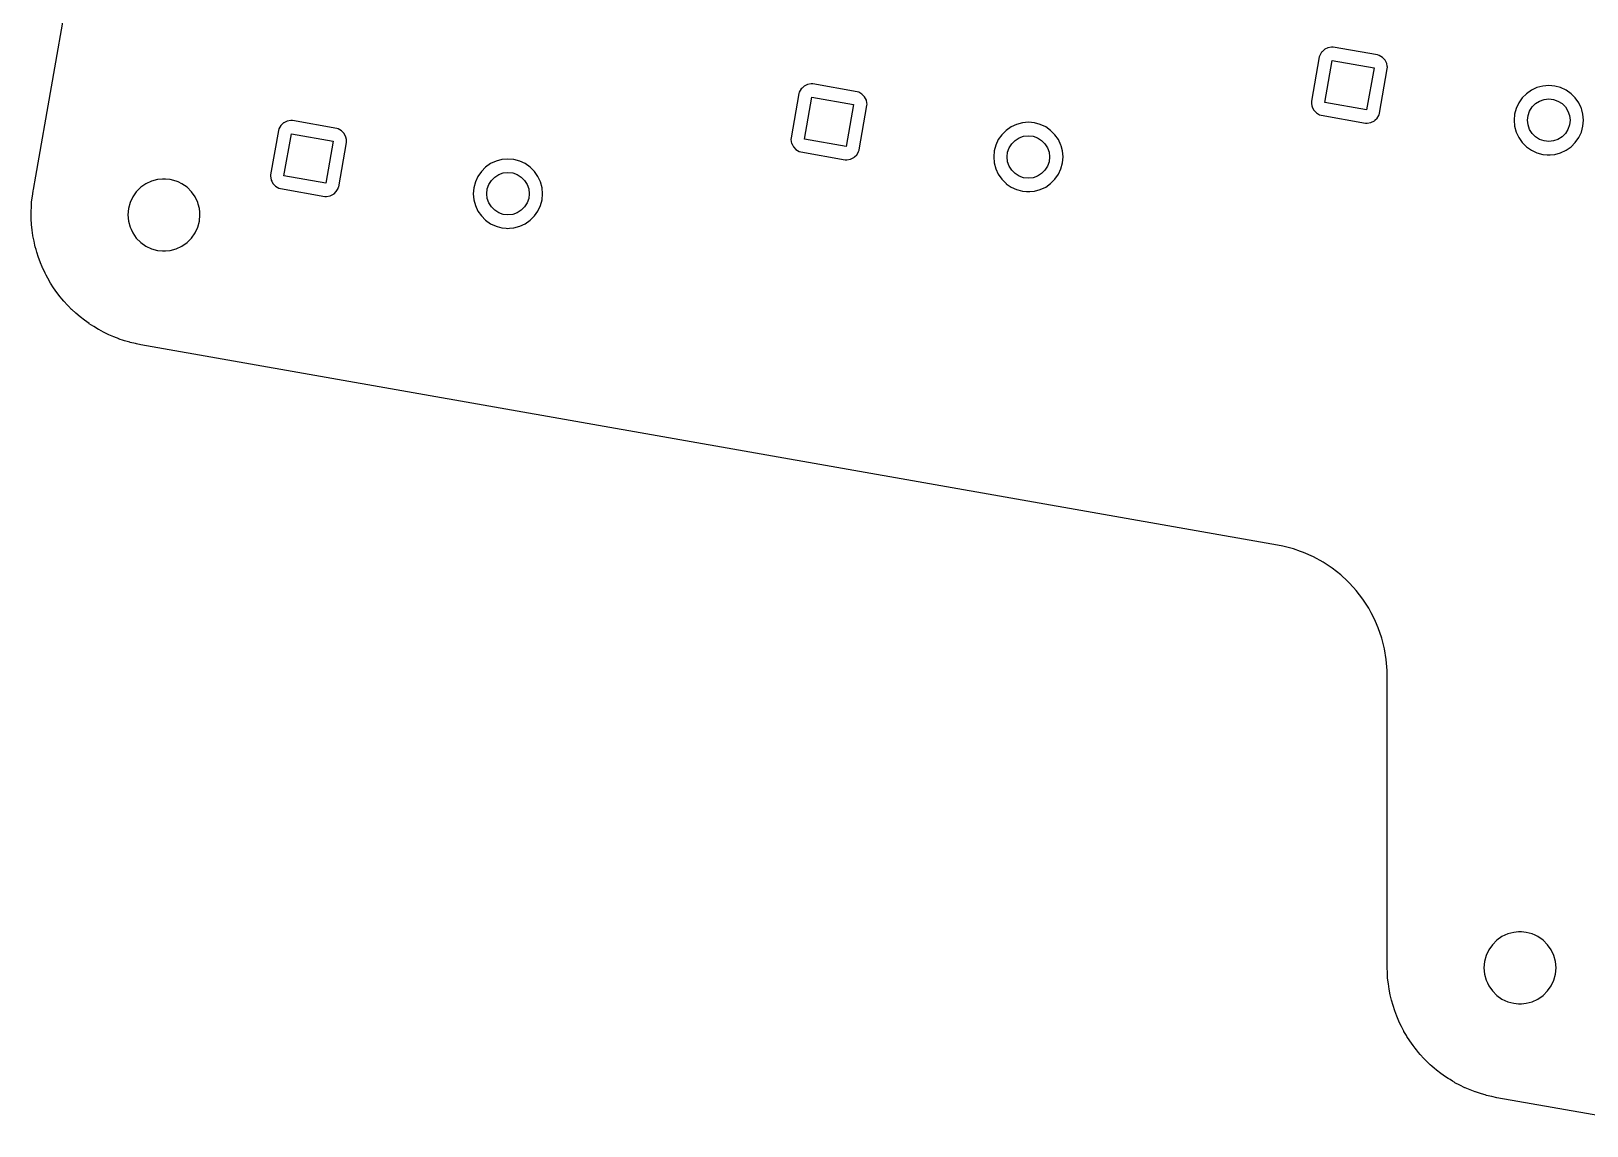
# Model space of a CAD drawing. Extents: x 68 to 346, y -197 to -84.
# Drawn here: x 67.5 to 126.1, y -188 to -146.8 of the extents above; entities that cross this region are included whole.
import ezdxf

# ---------------------------------------------------------------- set-up
doc = ezdxf.new("R2010")
doc.units = 0
doc.layers.add('BLACK', color=7, linetype='CONTINUOUS')

msp = doc.modelspace()

# ---------------------------------------------------------------- linework, layer by layer
at = {"layer": 'BLACK', "linetype": 'CONTINUOUS'}
for p, q in [((67.7039, -152.254), (69.3354, -143.002)), ((116.123, -147.563), (116.107, -147.578)), ((116.212, -147.48), (116.123, -147.563)), ((116.232, -147.47), (116.212, -147.48)), ((116.34, -147.415), (116.232, -147.47)), ((116.482, -147.389), (116.34, -147.415)), ((116.34, -147.415), (116.34, -147.415)), ((116.34, -147.415), (116.34, -147.415)), ((116.502, -147.39), (116.482, -147.389)), ((116.482, -147.389), (116.482, -147.389)), ((116.482, -147.389), (116.482, -147.389)), ((116.542, -147.393), (116.502, -147.39)), ((118.212, -147.687), (116.542, -147.393)), ((116.542, -147.393), (116.542, -147.393)), ((116.542, -147.393), (116.542, -147.393)), ((116.017, -147.76), (115.723, -149.43)), ((116.034, -147.703), (116.017, -147.76)), ((116.017, -147.76), (116.017, -147.76)), ((116.107, -147.578), (116.034, -147.703)), ((116.034, -147.703), (116.034, -147.703)), ((116.224, -149.47), (116.502, -147.894)), ((116.502, -147.894), (118.078, -148.172)), ((118.269, -147.704), (118.212, -147.687)), ((118.212, -147.687), (118.212, -147.687)), ((118.393, -147.777), (118.269, -147.704)), ((118.269, -147.704), (118.269, -147.704)), ((118.492, -147.882), (118.393, -147.777)), ((118.393, -147.777), (118.393, -147.777)), ((118.393, -147.777), (118.393, -147.777)), ((118.557, -148.01), (118.492, -147.882)), ((118.575, -148.108), (118.557, -148.01)), ((118.583, -148.152), (118.575, -148.108)), ((118.078, -148.172), (117.8, -149.748)), ((118.284, -149.882), (118.579, -148.212)), ((118.579, -148.212), (118.583, -148.152)), ((96.4297, -149.142), (96.1352, -150.812)), ((96.4463, -149.085), (96.4297, -149.142)), ((96.4297, -149.142), (96.4297, -149.142)), ((96.5193, -148.961), (96.4463, -149.085)), ((96.4463, -149.085), (96.4463, -149.085)), ((96.5509, -148.931), (96.5193, -148.961)), ((96.6242, -148.862), (96.5509, -148.931)), ((96.6314, -148.859), (96.6242, -148.862)), ((96.7527, -148.797), (96.6314, -148.859)), ((96.6364, -150.852), (96.9143, -149.276)), ((96.8942, -148.771), (96.7527, -148.797)), ((96.7527, -148.797), (96.7527, -148.797)), ((96.7527, -148.797), (96.7527, -148.797)), ((96.9142, -148.772), (96.8942, -148.771)), ((96.8942, -148.771), (96.8942, -148.771)), ((96.8942, -148.771), (96.8942, -148.771)), ((96.954, -148.775), (96.9142, -148.772)), ((96.9143, -149.276), (98.49, -149.554)), ((98.624, -149.07), (96.954, -148.775)), ((96.954, -148.775), (96.954, -148.775)), ((96.954, -148.775), (96.954, -148.775)), ((98.6816, -149.086), (98.624, -149.07)), ((98.624, -149.07), (98.624, -149.07)), ((98.8057, -149.159), (98.6816, -149.086)), ((98.6816, -149.086), (98.6816, -149.086)), ((98.9042, -149.264), (98.8057, -149.159)), ((98.8057, -149.159), (98.8057, -149.159)), ((98.8057, -149.159), (98.8057, -149.159)), ((98.9691, -149.393), (98.9042, -149.264)), ((123.655, -149.305), (123.524, -149.491)), ((123.816, -149.144), (123.655, -149.305)), ((124.002, -149.014), (123.816, -149.144)), ((124.209, -148.917), (124.002, -149.014)), ((124.002, -149.014), (124.002, -149.014)), ((124.428, -148.859), (124.209, -148.917)), ((124.209, -148.917), (124.209, -148.917)), ((124.655, -148.839), (124.428, -148.859)), ((124.428, -148.859), (124.428, -148.859)), ((124.882, -148.859), (124.655, -148.839)), ((124.655, -148.839), (124.655, -148.839)), ((125.102, -148.917), (124.882, -148.859)), ((124.882, -148.859), (124.882, -148.859)), ((124.882, -148.859), (124.882, -148.859)), ((124.882, -148.859), (124.882, -148.859)), ((124.882, -148.859), (124.882, -148.859)), ((125.308, -149.014), (125.102, -148.917)), ((125.102, -148.917), (125.102, -148.917)), ((125.494, -149.144), (125.308, -149.014)), ((125.308, -149.014), (125.308, -149.014)), ((125.655, -149.305), (125.494, -149.144)), ((125.786, -149.491), (125.655, -149.305)), ((125.655, -149.305), (125.655, -149.305)), ((98.49, -149.554), (98.2121, -151.13)), ((98.6977, -151.258), (98.9912, -149.594)), ((98.9871, -149.49), (98.9691, -149.393)), ((98.9952, -149.534), (98.9871, -149.49)), ((98.9912, -149.594), (98.9952, -149.534)), ((115.723, -149.43), (115.719, -149.482)), ((115.719, -149.482), (115.719, -149.49)), ((115.719, -149.49), (115.743, -149.624)), ((115.723, -149.43), (115.723, -149.43)), ((115.743, -149.624), (115.745, -149.631)), ((115.745, -149.631), (115.754, -149.649)), ((115.754, -149.649), (115.81, -149.76)), ((115.81, -149.76), (115.908, -149.865)), ((115.908, -149.865), (115.908, -149.865)), ((115.908, -149.865), (115.908, -149.865)), ((115.908, -149.865), (116.032, -149.938)), ((117.8, -149.748), (116.224, -149.47)), ((118.268, -149.939), (118.284, -149.882)), ((118.284, -149.882), (118.284, -149.882)), ((118.284, -149.882), (118.284, -149.882)), ((123.428, -149.698), (123.369, -149.917)), ((123.524, -149.491), (123.428, -149.698)), ((123.428, -149.698), (123.428, -149.698)), ((123.524, -149.491), (123.524, -149.491)), ((123.875, -149.966), (123.934, -149.797)), ((123.934, -149.797), (124.03, -149.645)), ((124.03, -149.645), (124.156, -149.519)), ((124.156, -149.519), (124.308, -149.423)), ((124.308, -149.423), (124.477, -149.364)), ((124.477, -149.364), (124.655, -149.344)), ((124.655, -149.344), (124.833, -149.364)), ((124.833, -149.364), (125.002, -149.423)), ((125.002, -149.423), (125.154, -149.519)), ((125.154, -149.519), (125.28, -149.645)), ((125.28, -149.645), (125.376, -149.797)), ((125.376, -149.797), (125.435, -149.966)), ((125.872, -149.677), (125.786, -149.491)), ((125.882, -149.698), (125.872, -149.677)), ((125.896, -149.751), (125.882, -149.698)), ((125.882, -149.698), (125.882, -149.698)), ((125.941, -149.917), (125.896, -149.751)), ((76.8588, -150.467), (76.8421, -150.524)), ((76.9317, -150.343), (76.8588, -150.467)), ((76.8588, -150.467), (76.8588, -150.467)), ((76.9458, -150.329), (76.9317, -150.343)), ((77.0367, -150.244), (76.9458, -150.329)), ((77.0438, -150.241), (77.0367, -150.244)), ((77.1651, -150.179), (77.0438, -150.241)), ((77.3066, -150.153), (77.1651, -150.179)), ((77.1651, -150.179), (77.1651, -150.179)), ((77.1651, -150.179), (77.1651, -150.179)), ((77.3266, -150.155), (77.3066, -150.153)), ((77.3066, -150.153), (77.3066, -150.153)), ((77.3066, -150.153), (77.3066, -150.153)), ((77.3664, -150.157), (77.3266, -150.155)), ((77.3665, -150.157), (77.3664, -150.157)), ((79.0364, -150.452), (77.3665, -150.157)), ((77.3665, -150.157), (77.3665, -150.157)), ((79.094, -150.468), (79.0364, -150.452)), ((79.0364, -150.452), (79.0364, -150.452)), ((79.2181, -150.541), (79.094, -150.468)), ((79.094, -150.468), (79.094, -150.468)), ((104.415, -150.396), (104.228, -150.526)), ((104.621, -150.3), (104.415, -150.396)), ((104.415, -150.396), (104.415, -150.396)), ((104.841, -150.241), (104.621, -150.3)), ((104.621, -150.3), (104.621, -150.3)), ((105.067, -150.221), (104.841, -150.241)), ((104.841, -150.241), (104.841, -150.241)), ((105.294, -150.241), (105.067, -150.221)), ((105.067, -150.221), (105.067, -150.221)), ((105.514, -150.3), (105.294, -150.241)), ((105.294, -150.241), (105.294, -150.241)), ((105.294, -150.241), (105.294, -150.241)), ((105.294, -150.241), (105.294, -150.241)), ((105.294, -150.241), (105.294, -150.241)), ((105.72, -150.396), (105.514, -150.3)), ((105.514, -150.3), (105.514, -150.3)), ((105.907, -150.526), (105.72, -150.396)), ((105.72, -150.396), (105.72, -150.396)), ((116.032, -149.938), (116.032, -149.938)), ((116.032, -149.938), (116.09, -149.954)), ((116.09, -149.954), (116.09, -149.954)), ((116.09, -149.954), (116.09, -149.954)), ((116.09, -149.954), (116.09, -149.954)), ((116.09, -149.954), (117.76, -150.249)), ((117.76, -150.249), (117.82, -150.253)), ((117.82, -150.253), (117.961, -150.227)), ((117.961, -150.227), (118.09, -150.162)), ((118.09, -150.162), (118.109, -150.144)), ((118.109, -150.144), (118.195, -150.063)), ((118.195, -150.063), (118.253, -149.965)), ((118.253, -149.965), (118.268, -149.939)), ((118.268, -149.939), (118.268, -149.939)), ((123.369, -149.917), (123.35, -150.144)), ((123.35, -150.144), (123.35, -150.144)), ((123.35, -150.144), (123.369, -150.371)), ((123.369, -149.917), (123.369, -149.917)), ((123.369, -150.371), (123.369, -150.371)), ((123.369, -150.371), (123.428, -150.591)), ((123.855, -150.144), (123.875, -149.966)), ((123.875, -150.322), (123.855, -150.144)), ((123.934, -150.491), (123.875, -150.322)), ((124.03, -150.643), (123.934, -150.491)), ((125.376, -150.491), (125.28, -150.643)), ((125.435, -150.322), (125.376, -150.491)), ((125.435, -149.966), (125.455, -150.144)), ((125.455, -150.144), (125.435, -150.322)), ((125.882, -150.591), (125.941, -150.371)), ((125.96, -150.144), (125.941, -149.917)), ((125.941, -150.371), (125.96, -150.144)), ((76.8421, -150.524), (76.5476, -152.194)), ((76.8421, -150.524), (76.8421, -150.524)), ((77.0488, -152.234), (77.3267, -150.658)), ((77.3267, -150.658), (78.9024, -150.936)), ((78.9024, -150.936), (78.6245, -152.512)), ((79.1091, -152.646), (79.4036, -150.976)), ((79.3166, -150.646), (79.2181, -150.541)), ((79.2181, -150.541), (79.2181, -150.541)), ((79.2181, -150.541), (79.2181, -150.541)), ((79.3815, -150.775), (79.3166, -150.646)), ((79.3995, -150.872), (79.3815, -150.775)), ((79.4076, -150.916), (79.3995, -150.872)), ((79.4036, -150.976), (79.4076, -150.916)), ((96.1317, -150.864), (96.1312, -150.872)), ((96.1312, -150.872), (96.1573, -151.014)), ((96.1352, -150.812), (96.1317, -150.864)), ((96.1352, -150.812), (96.1352, -150.812)), ((96.1573, -151.014), (96.1573, -151.014)), ((96.1573, -151.014), (96.1612, -151.021)), ((96.1612, -151.021), (96.2222, -151.142)), ((98.2121, -151.13), (96.6364, -150.852)), ((103.937, -150.874), (103.841, -151.08)), ((104.067, -150.687), (103.937, -150.874)), ((103.937, -150.874), (103.937, -150.874)), ((104.228, -150.526), (104.067, -150.687)), ((104.347, -151.179), (104.442, -151.028)), ((104.442, -151.028), (104.569, -150.901)), ((104.569, -150.901), (104.72, -150.806)), ((104.72, -150.806), (104.889, -150.746)), ((104.889, -150.746), (105.067, -150.726)), ((105.067, -150.726), (105.245, -150.746)), ((105.245, -150.746), (105.415, -150.806)), ((105.415, -150.806), (105.566, -150.901)), ((105.566, -150.901), (105.693, -151.028)), ((105.693, -151.028), (105.788, -151.179)), ((106.067, -150.687), (105.907, -150.526)), ((106.198, -150.874), (106.067, -150.687)), ((106.067, -150.687), (106.067, -150.687)), ((106.294, -151.08), (106.198, -150.874)), ((123.428, -150.591), (123.428, -150.591)), ((123.428, -150.591), (123.524, -150.797)), ((123.524, -150.797), (123.524, -150.797)), ((123.524, -150.797), (123.655, -150.983)), ((123.655, -150.983), (123.816, -151.144)), ((124.156, -150.77), (124.03, -150.643)), ((124.308, -150.865), (124.156, -150.77)), ((124.477, -150.924), (124.308, -150.865)), ((124.655, -150.944), (124.477, -150.924)), ((124.833, -150.924), (124.655, -150.944)), ((125.002, -150.865), (124.833, -150.924)), ((125.154, -150.77), (125.002, -150.865)), ((125.28, -150.643), (125.154, -150.77)), ((125.494, -151.144), (125.655, -150.983)), ((125.655, -150.983), (125.786, -150.797)), ((125.786, -150.797), (125.882, -150.591)), ((85.2531, -151.623), (85.0334, -151.682)), ((85.2532, -151.623), (85.2531, -151.623)), ((85.4798, -151.603), (85.2532, -151.623)), ((85.7065, -151.623), (85.4798, -151.603)), ((85.4798, -151.603), (85.4798, -151.603)), ((85.9263, -151.682), (85.7065, -151.623)), ((85.7065, -151.623), (85.7065, -151.623)), ((85.7065, -151.623), (85.7065, -151.623)), ((85.7065, -151.623), (85.7065, -151.623)), ((85.7065, -151.623), (85.7065, -151.623)), ((96.2222, -151.142), (96.3207, -151.247)), ((96.3207, -151.247), (96.3207, -151.247)), ((96.3207, -151.247), (96.3207, -151.247)), ((96.3207, -151.247), (96.4448, -151.32)), ((96.4448, -151.32), (96.4448, -151.32)), ((96.4448, -151.32), (96.5024, -151.337)), ((96.5024, -151.337), (96.5024, -151.337)), ((96.5024, -151.337), (96.5024, -151.337)), ((96.5024, -151.337), (96.5024, -151.337)), ((96.5024, -151.337), (98.1724, -151.631)), ((98.1724, -151.631), (98.2322, -151.635)), ((98.2322, -151.635), (98.3737, -151.609)), ((98.3737, -151.609), (98.5021, -151.544)), ((98.5021, -151.544), (98.5211, -151.526)), ((98.5211, -151.526), (98.6071, -151.446)), ((98.6071, -151.446), (98.6712, -151.337)), ((98.6712, -151.337), (98.68, -151.322)), ((98.68, -151.322), (98.6967, -151.264)), ((98.68, -151.322), (98.68, -151.322)), ((98.6967, -151.264), (98.6977, -151.258)), ((98.6967, -151.264), (98.6967, -151.264)), ((103.782, -151.3), (103.762, -151.526)), ((103.762, -151.526), (103.762, -151.526)), ((103.762, -151.526), (103.782, -151.753)), ((103.841, -151.08), (103.782, -151.3)), ((103.782, -151.3), (103.782, -151.3)), ((103.841, -151.08), (103.841, -151.08)), ((104.267, -151.526), (104.287, -151.348)), ((104.287, -151.704), (104.267, -151.526)), ((104.287, -151.348), (104.347, -151.179)), ((105.788, -151.179), (105.847, -151.348)), ((105.847, -151.348), (105.867, -151.526)), ((105.867, -151.526), (105.847, -151.704)), ((106.301, -151.106), (106.294, -151.08)), ((106.294, -151.08), (106.294, -151.08)), ((106.353, -151.3), (106.301, -151.106)), ((106.373, -151.526), (106.353, -151.3)), ((106.353, -151.753), (106.373, -151.526)), ((123.816, -151.144), (123.816, -151.144)), ((123.816, -151.144), (124.002, -151.275)), ((124.002, -151.275), (124.209, -151.371)), ((124.209, -151.371), (124.428, -151.43)), ((124.428, -151.43), (124.59, -151.444)), ((124.59, -151.444), (124.655, -151.45)), ((124.655, -151.45), (124.712, -151.445)), ((124.655, -151.45), (124.655, -151.45)), ((124.655, -151.45), (124.655, -151.45)), ((124.712, -151.445), (124.882, -151.43)), ((124.882, -151.43), (125.102, -151.371)), ((125.102, -151.371), (125.308, -151.275)), ((125.308, -151.275), (125.494, -151.144)), ((76.5441, -152.247), (76.5436, -152.254)), ((76.5476, -152.194), (76.5441, -152.247)), ((76.5476, -152.194), (76.5476, -152.194)), ((78.6245, -152.512), (77.0488, -152.234)), ((84.4798, -152.069), (84.3493, -152.256)), ((84.6407, -151.908), (84.4798, -152.069)), ((84.8271, -151.778), (84.6407, -151.908)), ((85.0333, -151.682), (84.8271, -151.778)), ((84.8271, -151.778), (84.8271, -151.778)), ((84.981, -152.283), (85.1327, -152.188)), ((85.0334, -151.682), (85.0333, -151.682)), ((85.1327, -152.188), (85.3018, -152.129)), ((85.3018, -152.129), (85.4798, -152.108)), ((85.4798, -152.108), (85.6579, -152.129)), ((85.6579, -152.129), (85.8269, -152.188)), ((85.8269, -152.188), (85.9786, -152.283)), ((86.1326, -151.778), (85.9263, -151.682)), ((85.9263, -151.682), (85.9263, -151.682)), ((86.319, -151.908), (86.1326, -151.778)), ((86.1326, -151.778), (86.1326, -151.778)), ((86.4799, -152.069), (86.319, -151.908)), ((86.6104, -152.256), (86.4799, -152.069)), ((86.4799, -152.069), (86.4799, -152.069)), ((103.782, -151.753), (103.782, -151.753)), ((103.782, -151.753), (103.841, -151.973)), ((103.841, -151.973), (103.841, -151.973)), ((103.841, -151.973), (103.937, -152.179)), ((103.937, -152.179), (103.937, -152.179)), ((103.937, -152.179), (104.067, -152.365)), ((104.347, -151.873), (104.287, -151.704)), ((104.442, -152.025), (104.347, -151.873)), ((104.569, -152.152), (104.442, -152.025)), ((104.72, -152.247), (104.569, -152.152)), ((104.889, -152.306), (104.72, -152.247)), ((105.415, -152.247), (105.245, -152.306)), ((105.566, -152.152), (105.415, -152.247)), ((105.693, -152.025), (105.566, -152.152)), ((105.788, -151.873), (105.693, -152.025)), ((105.847, -151.704), (105.788, -151.873)), ((106.067, -152.365), (106.198, -152.179)), ((106.198, -152.179), (106.294, -151.973)), ((106.294, -151.973), (106.353, -151.753)), ((67.5812, -152.996), (67.6059, -152.812)), ((67.6059, -152.812), (67.6069, -152.805)), ((67.6069, -152.805), (67.6172, -152.746)), ((67.6172, -152.746), (67.7039, -152.254)), ((71.4921, -152.835), (71.3566, -153.028)), ((71.6592, -152.668), (71.4921, -152.835)), ((71.4921, -152.835), (71.4921, -152.835)), ((71.8528, -152.532), (71.6592, -152.668)), ((72.067, -152.432), (71.8528, -152.532)), ((71.8528, -152.532), (71.8528, -152.532)), ((72.2952, -152.371), (72.067, -152.432)), ((72.067, -152.432), (72.067, -152.432)), ((72.4717, -152.356), (72.2952, -152.371)), ((72.2952, -152.371), (72.2952, -152.371)), ((72.5896, -152.356), (72.4717, -152.356)), ((72.766, -152.371), (72.5896, -152.356)), ((72.9943, -152.432), (72.766, -152.371)), ((72.766, -152.371), (72.766, -152.371)), ((73.0672, -152.466), (72.9943, -152.432)), ((72.9943, -152.432), (72.9943, -152.432)), ((72.9943, -152.432), (72.9943, -152.432)), ((73.2085, -152.532), (73.0672, -152.466)), ((73.402, -152.668), (73.2085, -152.532)), ((73.2085, -152.532), (73.2085, -152.532)), ((73.5691, -152.835), (73.402, -152.668)), ((73.7047, -153.028), (73.5691, -152.835)), ((76.5436, -152.254), (76.5678, -152.386)), ((76.5678, -152.386), (76.5697, -152.396)), ((76.5697, -152.396), (76.5882, -152.432)), ((76.5882, -152.432), (76.6346, -152.524)), ((76.6346, -152.524), (76.7331, -152.629)), ((76.7331, -152.629), (76.7331, -152.629)), ((76.7331, -152.629), (76.7331, -152.629)), ((76.7331, -152.629), (76.8572, -152.702)), ((76.8572, -152.702), (76.8572, -152.702)), ((76.8572, -152.702), (76.9148, -152.719)), ((76.9148, -152.719), (76.9148, -152.719)), ((76.9148, -152.719), (76.9148, -152.719)), ((76.9148, -152.719), (76.9148, -152.719)), ((76.9148, -152.719), (78.5848, -153.013)), ((78.9335, -152.908), (79.0195, -152.828)), ((79.0195, -152.828), (79.0836, -152.719)), ((79.0836, -152.719), (79.0925, -152.704)), ((79.0925, -152.704), (79.1037, -152.665)), ((79.0925, -152.704), (79.0925, -152.704)), ((79.1037, -152.665), (79.1091, -152.646)), ((84.1942, -152.682), (84.1744, -152.908)), ((84.2531, -152.462), (84.1942, -152.682)), ((84.1942, -152.682), (84.1942, -152.682)), ((84.3493, -152.256), (84.2531, -152.462)), ((84.2531, -152.462), (84.2531, -152.462)), ((84.3493, -152.256), (84.3493, -152.256)), ((84.6798, -152.908), (84.6999, -152.73)), ((84.6999, -152.73), (84.7591, -152.561)), ((84.7591, -152.561), (84.8544, -152.41)), ((84.8544, -152.41), (84.981, -152.283)), ((85.9786, -152.283), (86.1053, -152.41)), ((86.1053, -152.41), (86.2006, -152.561)), ((86.2006, -152.561), (86.2598, -152.73)), ((86.2598, -152.73), (86.2798, -152.908)), ((86.7066, -152.462), (86.6104, -152.256)), ((86.7655, -152.682), (86.7066, -152.462)), ((86.7853, -152.908), (86.7655, -152.682)), ((104.067, -152.365), (104.228, -152.526)), ((104.228, -152.526), (104.237, -152.532)), ((104.237, -152.532), (104.415, -152.657)), ((104.415, -152.657), (104.621, -152.753)), ((104.621, -152.753), (104.621, -152.753)), ((104.621, -152.753), (104.621, -152.753)), ((104.621, -152.753), (104.674, -152.767)), ((104.674, -152.767), (104.841, -152.812)), ((104.841, -152.812), (105.003, -152.826)), ((105.067, -152.326), (104.889, -152.306)), ((105.003, -152.826), (105.067, -152.832)), ((105.245, -152.306), (105.067, -152.326)), ((105.067, -152.832), (105.124, -152.827)), ((105.067, -152.832), (105.067, -152.832)), ((105.067, -152.832), (105.067, -152.832)), ((105.124, -152.827), (105.294, -152.812)), ((105.294, -152.812), (105.514, -152.753)), ((105.514, -152.753), (105.72, -152.657)), ((105.72, -152.657), (105.907, -152.526)), ((105.907, -152.526), (106.067, -152.365)), ((67.5411, -153.431), (67.5517, -153.222)), ((67.5517, -153.222), (67.5522, -153.217)), ((67.5522, -153.217), (67.5812, -152.996)), ((71.2567, -153.243), (71.1956, -153.471)), ((71.3566, -153.028), (71.2567, -153.243)), ((71.2567, -153.243), (71.2567, -153.243)), ((71.3566, -153.028), (71.3566, -153.028)), ((73.8045, -153.243), (73.7047, -153.028)), ((73.7047, -153.028), (73.7047, -153.028)), ((73.8192, -153.298), (73.8045, -153.243)), ((73.8045, -153.243), (73.8045, -153.243)), ((73.8045, -153.243), (73.8045, -153.243)), ((73.8657, -153.471), (73.8192, -153.298)), ((78.5848, -153.013), (78.6446, -153.017)), ((78.6446, -153.017), (78.7861, -152.991)), ((78.7861, -152.991), (78.9146, -152.926)), ((78.9146, -152.926), (78.9335, -152.908)), ((84.1744, -152.908), (84.1744, -152.908)), ((84.1744, -152.908), (84.1942, -153.135)), ((84.1942, -153.135), (84.1942, -153.135)), ((84.1942, -153.135), (84.2531, -153.355)), ((84.2531, -153.355), (84.2531, -153.355)), ((84.2531, -153.355), (84.3493, -153.561)), ((84.6999, -153.086), (84.6798, -152.908)), ((84.7591, -153.256), (84.6999, -153.086)), ((84.8544, -153.407), (84.7591, -153.256)), ((84.981, -153.534), (84.8544, -153.407)), ((86.1053, -153.407), (85.9786, -153.534)), ((86.2006, -153.256), (86.1053, -153.407)), ((86.2598, -153.086), (86.2006, -153.256)), ((86.2798, -152.908), (86.2598, -153.086)), ((86.6104, -153.561), (86.7066, -153.355)), ((86.7066, -153.355), (86.7655, -153.135)), ((86.7655, -153.135), (86.7853, -152.908)), ((67.5319, -153.646), (67.532, -153.641)), ((67.5332, -153.686), (67.5319, -153.646)), ((67.532, -153.641), (67.5358, -153.552)), ((67.5339, -153.706), (67.5332, -153.686)), ((67.5387, -153.857), (67.5339, -153.706)), ((67.5358, -153.552), (67.5411, -153.431)), ((67.5478, -154.065), (67.5387, -153.857)), ((67.5387, -153.857), (67.5387, -153.857)), ((71.1956, -153.471), (71.175, -153.706)), ((71.175, -153.706), (71.175, -153.706)), ((71.175, -153.706), (71.1956, -153.942)), ((71.1956, -153.471), (71.1956, -153.471)), ((71.1956, -153.942), (71.1956, -153.942)), ((71.1956, -153.942), (71.2567, -154.17)), ((73.8045, -154.17), (73.8657, -153.942)), ((73.8771, -153.601), (73.8657, -153.471)), ((73.8657, -153.942), (73.8863, -153.706)), ((73.8862, -153.706), (73.8771, -153.601)), ((73.8863, -153.706), (73.8862, -153.706)), ((84.3493, -153.561), (84.3493, -153.561)), ((84.3493, -153.561), (84.4798, -153.748)), ((84.4798, -153.748), (84.6407, -153.908)), ((84.6407, -153.908), (84.6407, -153.908)), ((84.6407, -153.908), (84.8271, -154.039)), ((85.1327, -153.629), (84.981, -153.534)), ((85.3018, -153.688), (85.1327, -153.629)), ((85.4798, -153.708), (85.3018, -153.688)), ((85.6579, -153.688), (85.4798, -153.708)), ((85.8269, -153.629), (85.6579, -153.688)), ((85.9786, -153.534), (85.8269, -153.629)), ((86.1326, -154.039), (86.319, -153.908)), ((86.319, -153.908), (86.4799, -153.748)), ((86.4799, -153.748), (86.6104, -153.561)), ((67.5482, -154.07), (67.5478, -154.065)), ((67.5726, -154.281), (67.5482, -154.07)), ((67.5997, -154.487), (67.5726, -154.281)), ((67.6003, -154.491), (67.5997, -154.487)), ((67.6422, -154.7), (67.6003, -154.491)), ((71.2567, -154.17), (71.2567, -154.17)), ((71.2567, -154.17), (71.2567, -154.17)), ((71.2567, -154.17), (71.2916, -154.245)), ((71.2916, -154.245), (71.3566, -154.384)), ((71.3566, -154.384), (71.3566, -154.384)), ((71.3566, -154.384), (71.4921, -154.578)), ((71.4921, -154.578), (71.6592, -154.745)), ((73.402, -154.745), (73.5691, -154.578)), ((73.5691, -154.578), (73.7047, -154.384)), ((73.7047, -154.384), (73.8045, -154.17)), ((84.8271, -154.039), (85.0333, -154.135)), ((85.0333, -154.135), (85.0334, -154.135)), ((85.0334, -154.135), (85.0334, -154.135)), ((85.0334, -154.135), (85.0684, -154.145)), ((85.0684, -154.145), (85.2531, -154.194)), ((85.2531, -154.194), (85.4151, -154.208)), ((85.4151, -154.208), (85.4798, -154.214)), ((85.4798, -154.214), (85.5365, -154.209)), ((85.4798, -154.214), (85.4798, -154.214)), ((85.4798, -154.214), (85.4798, -154.214)), ((85.5365, -154.209), (85.7065, -154.194)), ((85.7065, -154.194), (85.9263, -154.135)), ((85.9263, -154.135), (86.1326, -154.039)), ((67.6757, -154.851), (67.6422, -154.7)), ((67.6871, -154.903), (67.6757, -154.851)), ((67.688, -154.906), (67.6871, -154.903)), ((67.7175, -155.009), (67.688, -154.906)), ((67.7471, -155.112), (67.7175, -155.009)), ((67.8094, -155.309), (67.7471, -155.112)), ((71.6592, -154.745), (71.8528, -154.88)), ((71.8528, -154.88), (71.8528, -154.88)), ((71.8528, -154.88), (72.067, -154.98)), ((72.067, -154.98), (72.2952, -155.041)), ((72.2952, -155.041), (72.4717, -155.057)), ((72.4717, -155.057), (72.5896, -155.057)), ((72.5896, -155.057), (72.766, -155.041)), ((72.766, -155.041), (72.9943, -154.98)), ((72.9943, -154.98), (73.2085, -154.88)), ((73.2085, -154.88), (73.402, -154.745)), ((67.8105, -155.313), (67.8094, -155.309)), ((67.872, -155.475), (67.8105, -155.313)), ((67.8866, -155.513), (67.872, -155.475)), ((67.9471, -155.659), (67.8866, -155.513)), ((67.9658, -155.704), (67.9471, -155.659)), ((67.9671, -155.707), (67.9658, -155.704)), ((68.0595, -155.901), (67.9671, -155.707)), ((68.1002, -155.979), (68.0595, -155.901)), ((68.1551, -156.084), (68.1002, -155.979)), ((68.1566, -156.087), (68.1551, -156.084)), ((68.2647, -156.272), (68.1566, -156.087)), ((68.3768, -156.448), (68.2647, -156.272)), ((68.5007, -156.625), (68.3768, -156.448)), ((68.5011, -156.626), (68.5007, -156.625)), ((68.6277, -156.791), (68.5011, -156.626)), ((68.6929, -156.869), (68.6277, -156.791)), ((68.7648, -156.956), (68.6929, -156.869)), ((68.7668, -156.958), (68.7648, -156.956)), ((68.9067, -157.11), (68.7668, -156.958)), ((68.9349, -157.139), (68.9067, -157.11)), ((69.0569, -157.263), (68.9349, -157.139)), ((69.0592, -157.266), (69.0569, -157.263)), ((69.2119, -157.406), (69.0592, -157.266)), ((69.374, -157.545), (69.2119, -157.406)), ((69.3768, -157.548), (69.374, -157.545)), ((69.5411, -157.674), (69.3768, -157.548)), ((69.7139, -157.8), (69.5411, -157.674)), ((69.7171, -157.802), (69.7139, -157.8)), ((69.8919, -157.913), (69.7171, -157.802)), ((70.0742, -158.024), (69.8919, -157.913)), ((70.0778, -158.026), (70.0742, -158.024)), ((70.2619, -158.122), (70.0778, -158.026)), ((70.4522, -158.217), (70.2619, -158.122)), ((70.4562, -158.219), (70.4522, -158.217)), ((70.6488, -158.299), (70.4562, -158.219)), ((70.8453, -158.377), (70.6488, -158.299)), ((70.8496, -158.379), (70.8453, -158.377)), ((71.0109, -158.43), (70.8496, -158.379)), ((71.0506, -158.442), (71.0109, -158.43)), ((71.2505, -158.504), (71.0506, -158.442)), ((71.2553, -158.505), (71.2505, -158.504)), ((71.4605, -158.551), (71.2553, -158.505)), ((71.5033, -158.56), (71.4605, -158.551)), ((71.6625, -158.595), (71.5033, -158.56)), ((114.441, -166.138), (71.6625, -158.595)), ((114.643, -166.174), (114.441, -166.138)), ((115.041, -166.278), (114.643, -166.174)), ((115.307, -166.372), (115.041, -166.278)), ((115.041, -166.278), (115.041, -166.278)), ((115.041, -166.278), (115.041, -166.278)), ((115.041, -166.278), (115.041, -166.278)), ((115.428, -166.415), (115.307, -166.372)), ((115.803, -166.582), (115.428, -166.415)), ((115.428, -166.415), (115.428, -166.415)), ((115.428, -166.415), (115.428, -166.415)), ((116.163, -166.781), (115.803, -166.582)), ((116.506, -167.008), (116.163, -166.781)), ((116.829, -167.262), (116.506, -167.008)), ((116.868, -167.298), (116.829, -167.262)), ((116.829, -167.262), (116.829, -167.262)), ((116.829, -167.262), (116.829, -167.262)), ((117.041, -167.459), (116.868, -167.298)), ((117.129, -167.542), (117.041, -167.459)), ((117.303, -167.732), (117.129, -167.542)), ((117.406, -167.846), (117.303, -167.732)), ((117.657, -168.171), (117.406, -167.846)), ((117.406, -167.846), (117.406, -167.846)), ((117.881, -168.516), (117.657, -168.171)), ((117.975, -168.692), (117.881, -168.516)), ((118.075, -168.878), (117.975, -168.692)), ((118.134, -169.013), (118.075, -168.878)), ((118.239, -169.255), (118.134, -169.013)), ((118.372, -169.644), (118.239, -169.255)), ((118.239, -169.255), (118.239, -169.255)), ((118.239, -169.255), (118.239, -169.255)), ((118.471, -170.036), (118.372, -169.644)), ((118.472, -170.042), (118.471, -170.036)), ((118.539, -170.447), (118.472, -170.042)), ((118.573, -170.857), (118.539, -170.447)), ((118.573, -171.062), (118.573, -170.857)), ((118.573, -171.114), (118.573, -171.062)), ((118.573, -171.062), (118.573, -171.062)), ((118.573, -175.23), (118.573, -171.114)), ((118.573, -171.114), (118.573, -171.114)), ((118.573, -182.015), (118.573, -175.23)), ((122.895, -180.876), (122.701, -181.012)), ((123.109, -180.776), (122.895, -180.876)), ((122.895, -180.876), (122.895, -180.876)), ((123.337, -180.715), (123.109, -180.776)), ((123.109, -180.776), (123.109, -180.776)), ((123.514, -180.7), (123.337, -180.715)), ((123.337, -180.715), (123.337, -180.715)), ((123.631, -180.7), (123.514, -180.7)), ((123.808, -180.715), (123.631, -180.7)), ((124.036, -180.776), (123.808, -180.715)), ((123.808, -180.715), (123.808, -180.715)), ((124.143, -180.826), (124.036, -180.776)), ((124.036, -180.776), (124.036, -180.776)), ((124.036, -180.776), (124.036, -180.776)), ((124.25, -180.876), (124.143, -180.826)), ((124.444, -181.012), (124.25, -180.876)), ((124.25, -180.876), (124.25, -180.876)), ((122.398, -181.372), (122.299, -181.587)), ((122.534, -181.179), (122.398, -181.372)), ((122.398, -181.372), (122.398, -181.372)), ((122.701, -181.012), (122.534, -181.179)), ((122.534, -181.179), (122.534, -181.179)), ((124.611, -181.179), (124.444, -181.012)), ((124.747, -181.372), (124.611, -181.179)), ((124.846, -181.587), (124.747, -181.372)), ((124.747, -181.372), (124.747, -181.372)), ((118.574, -182.05), (118.573, -182.015)), ((118.573, -182.015), (118.573, -182.015)), ((118.582, -182.223), (118.574, -182.05)), ((122.237, -181.815), (122.217, -182.05)), ((122.217, -182.05), (122.217, -182.05)), ((122.217, -182.05), (122.237, -182.286)), ((122.299, -181.587), (122.237, -181.815)), ((122.237, -181.815), (122.237, -181.815)), ((122.299, -181.587), (122.299, -181.587)), ((124.908, -181.815), (124.846, -181.587)), ((124.928, -182.05), (124.908, -181.815)), ((124.908, -182.286), (124.928, -182.05)), ((118.591, -182.43), (118.582, -182.223)), ((118.591, -182.434), (118.591, -182.43)), ((118.617, -182.647), (118.591, -182.434)), ((118.644, -182.85), (118.617, -182.647)), ((122.237, -182.286), (122.237, -182.286)), ((122.237, -182.286), (122.299, -182.514)), ((122.299, -182.514), (122.299, -182.514)), ((122.299, -182.514), (122.299, -182.514)), ((122.299, -182.514), (122.349, -182.621)), ((122.349, -182.621), (122.398, -182.728)), ((124.747, -182.728), (124.846, -182.514)), ((124.846, -182.514), (124.908, -182.286)), ((118.645, -182.854), (118.644, -182.85)), ((118.689, -183.064), (118.645, -182.854)), ((118.733, -183.264), (118.689, -183.064)), ((118.734, -183.268), (118.733, -183.264)), ((118.795, -183.474), (118.734, -183.268)), ((122.398, -182.728), (122.398, -182.728)), ((122.398, -182.728), (122.534, -182.922)), ((122.534, -182.922), (122.701, -183.089)), ((122.701, -183.089), (122.895, -183.224)), ((122.895, -183.224), (122.895, -183.224)), ((122.895, -183.224), (123.109, -183.324)), ((124.036, -183.324), (124.25, -183.224)), ((124.25, -183.224), (124.444, -183.089)), ((124.444, -183.089), (124.611, -182.922)), ((124.611, -182.922), (124.747, -182.728)), ((118.856, -183.669), (118.795, -183.474)), ((118.857, -183.672), (118.856, -183.669)), ((118.935, -183.873), (118.857, -183.672)), ((123.109, -183.324), (123.337, -183.385)), ((123.337, -183.385), (123.514, -183.401)), ((123.514, -183.401), (123.631, -183.401)), ((123.631, -183.401), (123.808, -183.385)), ((123.808, -183.385), (124.036, -183.324)), ((119.013, -184.062), (118.935, -183.873)), ((119.015, -184.065), (119.013, -184.062)), ((119.109, -184.259), (119.015, -184.065)), ((119.203, -184.44), (119.109, -184.259)), ((119.205, -184.443), (119.203, -184.44)), ((119.296, -184.597), (119.205, -184.443)), ((119.315, -184.629), (119.296, -184.597)), ((119.424, -184.801), (119.315, -184.629)), ((119.426, -184.803), (119.424, -184.801)), ((119.551, -184.98), (119.426, -184.803)), ((119.623, -185.074), (119.551, -184.98)), ((119.676, -185.143), (119.623, -185.074)), ((119.751, -185.232), (119.676, -185.143)), ((119.816, -185.31), (119.751, -185.232)), ((119.955, -185.461), (119.816, -185.31)), ((120.107, -185.615), (119.955, -185.461)), ((120.109, -185.617), (120.107, -185.615)), ((120.195, -185.696), (120.109, -185.617)), ((120.259, -185.755), (120.195, -185.696)), ((120.355, -185.837), (120.259, -185.755)), ((120.423, -185.895), (120.355, -185.837)), ((120.426, -185.897), (120.423, -185.895)), ((120.588, -186.022), (120.426, -185.897)), ((120.763, -186.148), (120.588, -186.022)), ((120.766, -186.15), (120.763, -186.148)), ((120.864, -186.213), (120.766, -186.15)), ((120.938, -186.26), (120.864, -186.213)), ((121.03, -186.316), (120.938, -186.26)), ((121.122, -186.371), (121.03, -186.316)), ((121.125, -186.373), (121.122, -186.371)), ((121.306, -186.467), (121.125, -186.373)), ((121.499, -186.563), (121.306, -186.467)), ((121.503, -186.565), (121.499, -186.563)), ((121.691, -186.643), (121.503, -186.565)), ((121.891, -186.723), (121.691, -186.643)), ((121.895, -186.724), (121.891, -186.723)), ((122.09, -186.786), (121.895, -186.724)), ((122.295, -186.848), (122.09, -186.786)), ((122.299, -186.85), (122.295, -186.848)), ((122.508, -186.896), (122.299, -186.85)), ((122.704, -186.939), (122.508, -186.896)), ((128.724, -188), (122.704, -186.939))]:
    msp.add_line(p, q, dxfattribs=at)

doc.saveas('drawing.dxf')
